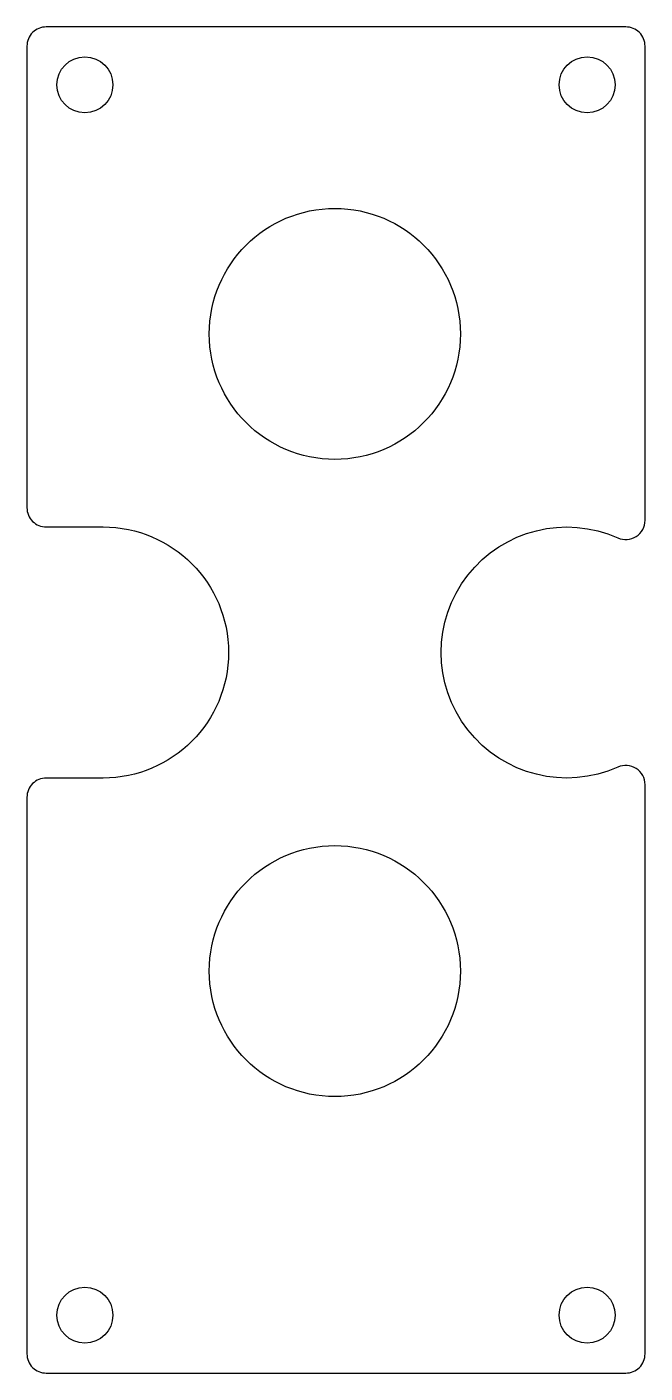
# Model space of a CAD drawing. Header units: millimetres. Extents: x -65 to -33, y -37.3 to 32.4.
import ezdxf

# ---------------------------------------------------------------- set-up
doc = ezdxf.new("R2010")
doc.units = ezdxf.units.MM

msp = doc.modelspace()

# ---------------------------------------------------------------- linework, layer by layer
msp.add_lwpolyline([(-33, -36.318), (-33, -6.848, 0.543356), (-34.408, -5.935, -1.541953), (-34.408, 5.935, 0.543356), (-33, 6.848), (-33, 31.398, 0.414214), (-34, 32.398), (-64, 32.398, 0.414214), (-65, 31.398), (-65, 7.5, 0.414214), (-64, 6.5), (-61.059, 6.5, -1), (-61.059, -6.5), (-64, -6.5, 0.414214), (-65, -7.5), (-65, -36.318, 0.414214), (-64, -37.318), (-34, -37.318, 0.414214)], format="xyb", close=True)
for centre, radius in [((-62, 29.398), 1.45), ((-36, 29.398), 1.45), ((-49.059, 16.5), 6.5), ((-49.059, -16.5), 6.5), ((-62, -34.318), 1.45), ((-36, -34.318), 1.45)]:
    msp.add_circle(centre, radius)

doc.saveas('drawing.dxf')
